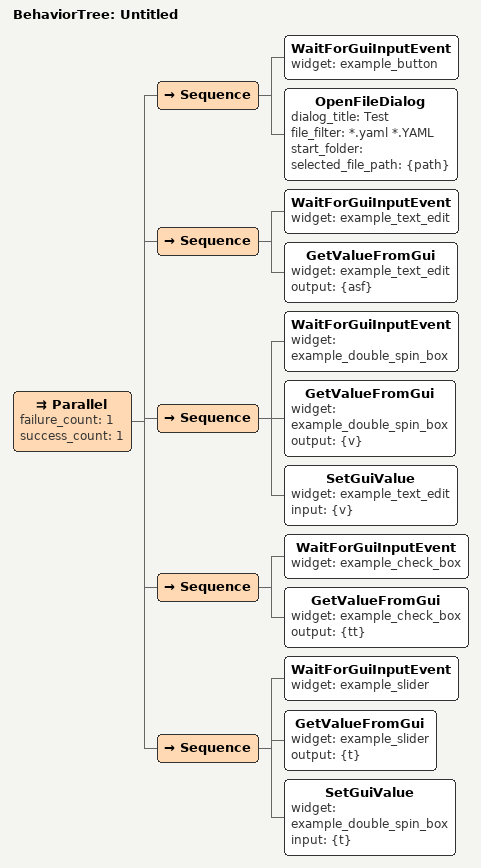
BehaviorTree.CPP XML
<?xml version="1.0" encoding="UTF-8"?>
<root BTCPP_format="4">
  <BehaviorTree ID="Untitled">
    <Parallel failure_count="1"
              success_count="1">
      <Sequence>
        <WaitForGuiInputEvent widget="example_button"/>
        <OpenFileDialog dialog_title="Test"
                        file_filter="*.yaml *.YAML"
                        start_folder=""
                        selected_file_path="{path}"/>
      </Sequence>
      <Sequence>
        <WaitForGuiInputEvent widget="example_text_edit"/>
        <GetValueFromGui widget="example_text_edit"
                         output="{asf}"/>
      </Sequence>
      <Sequence>
        <WaitForGuiInputEvent widget="example_double_spin_box"/>
        <GetValueFromGui widget="example_double_spin_box"
                         output="{v}"/>
        <SetGuiValue widget="example_text_edit"
                     input="{v}"/>
      </Sequence>
      <Sequence>
        <WaitForGuiInputEvent widget="example_check_box"/>
        <GetValueFromGui widget="example_check_box"
                         output="{tt}"/>
      </Sequence>
      <Sequence>
        <WaitForGuiInputEvent widget="example_slider"/>
        <GetValueFromGui widget="example_slider"
                         output="{t}"/>
        <SetGuiValue widget="example_double_spin_box"
                     input="{t}"/>
      </Sequence>
    </Parallel>
  </BehaviorTree>

</root>
